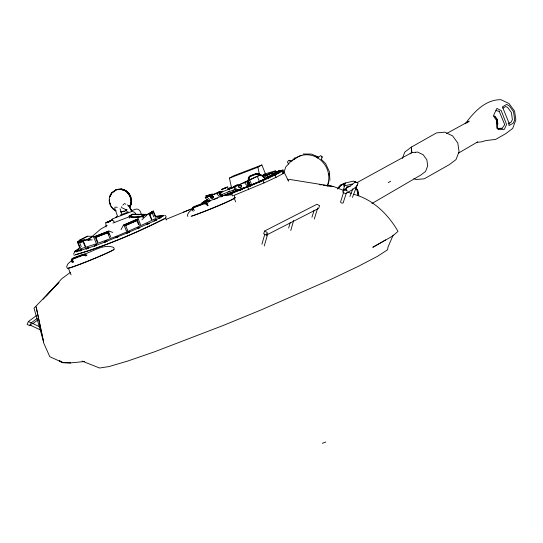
<?xml version="1.0" encoding="UTF-8"?>
<svg xmlns="http://www.w3.org/2000/svg" width="543" height="543" viewBox="0 0 543 543"><rect width="100%" height="100%" fill="white"/><g stroke="black" fill="none" stroke-linecap="round" stroke-linejoin="round"><path stroke-width="0.81" d="M496.804 120.75L496.743 128.094L498.528 129.526L504.325 129.383L506.565 124.469L501.196 110.568L496.872 108.424L493.322 115.944L496.804 120.75L497.585 127.768L498.528 129.526M109.428 199.491L109.333 202.023L111.016 206.143M131.141 203.896L131.318 198.955L129.41 194.285L127.605 192.541M131.318 203.795L131.494 198.86M71.642 259.751L72.11 258.726L73.224 257.993L82.706 254.416L85.041 254.192L86.982 255.122M192.527 207.813L192.446 208.879M261.909 244.269L264.801 234.209M264.244 246.013L267.801 233.633M288.645 228.019L290.2 222.603M290.756 230.537L293.648 220.478M73.529 254.124L74.907 251.423M342.952 191.204L345.076 184.138M346.414 188.984L347.126 186.629M311.94 217.281L314.119 210.222M314.288 219.019L317.675 208.044M115.082 207.073L114.716 208.234L117.376 215.727M343.529 192.643L340.502 202.118L341.506 203.028L343.101 203.062L346.386 192.799M283.684 173.102L285.767 166.952L291.089 161.088L295.63 158.278M264.584 231.026L263.66 233.748L266.274 235.16L318.558 208.444L319.617 205.648L316.868 204.304L264.584 231.026L267.197 232.438L266.274 235.16M321.307 159.656L322.291 156.852L320.75 155.59L317.322 158.027M349.93 196.485L352.916 188.659M352.448 197.408L357.226 184.885M402.349 158.393L404.786 152.094L411.316 147.139L436.545 132.886L444.812 132.166L452.597 135.886L457.81 143.047L459.059 151.721L456.005 159.594L449.475 164.549L424.246 178.81L415.979 179.523L413.861 178.511M343.963 189.534L342.843 192.358L345.653 193.668L353.69 188.862L356.839 186.045L358.061 183.147L355.156 181.912L352 184.729L343.963 189.534L346.773 190.844M121.028 229.635L123.376 225.209L138.173 218.836L140.603 224.788M36.354 315.673L28.345 321.565L27.15 324.442L30.028 325.705L31.365 324.721M30.028 325.705L31.222 322.834L37.223 318.415M393.166 235.112L387.974 247.153L387.587 249.794L377.405 256.377L358.115 266.45L331.04 279.326L261.292 309.849L223.383 325.413L154.219 351.918L127.686 361.054L109.062 366.552L99.62 368.025L82.047 361.081M109.516 196.953L111.804 192.616L116.392 189.5L121.204 188.896C129.628 189.941 134.827 200.713 129.519 207.609M110.29 196.009L111.05 194.564M110.168 196.349L112.021 192.833L116.25 189.935M129.227 206.958C132.865 201.772 130.354 194.408 125.365 191.048M129.465 207.134C134.223 200.272 128.806 190.138 120.77 189.14L115.74 189.874M129.465 207.317L130.951 204.501M465.222 123.824C473.767 112.299 485.299 99.417 500.972 99.702L509.029 103.55L514.581 111.091L515.85 119.908L512.694 128.419L505.852 133.605L495.596 139.429L485.937 140.542L481.458 141.886L476.72 142.293M160.843 216.413L159.907 217.797L152.759 221.605L128.847 232.248M272.559 172.762L273.319 174.615L272.559 172.762L263.253 177.452M262.249 176.271A112.618 5.892 -22.2 0 1 274.717 171.744L275.321 170.855L276.597 173.991M273.563 173.984L273.753 174.446L273.563 173.984L264.76 178.443M274.717 171.744L275.118 173.373L265.16 178.389L261.007 174.798C251.898 178.152 243.644 183.351 234.467 186.507M227.89 195.066L263.022 180.622L275.05 175.07L282.061 171.337L282.978 169.979L288.632 181.24M233.422 195.629L263.966 182.937L276 177.391L283.005 173.651L283.928 172.294M498.827 128.413L502.173 128.311L504.644 124.727M130.585 215.666L129.987 216.392A6.38 1.154 -3.1 0 0 134.223 217.207A6.38 1.154 -3.1 0 0 141.085 216.535L145.062 214.56L133.015 214.41M337.332 188.821L340.685 185.068L345.165 183.358M338.235 187.946L341.113 184.763L345.586 183.052M337.719 188.665L340.651 185.468L337.59 188.978M141.94 219.711L147.744 214.234L153.377 211.03L155.8 216.983M43.148 299.179L61.732 278.776L70.427 272.362M122.847 205.152L123.824 204.073M291.781 161.196L295.107 157.531M229.703 190.993L229.411 190.946M46.311 295.969L58.977 282.299L34.012 308.193L43.61 341.818L36.143 306.849L43.759 343.135L49.807 356.724L63.029 362.697L70.678 362.914L84.722 361.502M71.235 260.878L67.875 263.939L66.633 266.661L67.352 268.432A25.412 1.12 -22.2 0 0 92.317 259.391A25.412 1.12 -22.2 0 0 114.322 249.142L113.596 247.377C103.346 243.685 93.457 251.355 83.961 254.28M192.541 208.967L188.618 212.53L187.376 215.252L187.858 216.433M77.622 249.488L77.893 249.244L76.855 249.739L77.758 249.821L76.991 250.079L78.477 249.135M105.756 241.615C102.634 242.992 108.654 240.63 106.197 241.438M137.657 228.522L139.85 227.646L139.463 227.761M159.635 217.743L159.9 217.505L158.861 218.001L161.128 217.431M160.341 217.329L160.07 217.573L161.108 217.078L160.205 217.906M160.042 217.838L159.004 218.334L160.477 217.668M203.958 202.987L204.304 202.926M251.619 184.987L249.984 185.658L251.26 185.149M273.964 174.873L274.242 174.622L273.224 175.084L275.505 174.554M274.69 174.446L274.412 174.697L275.484 174.181L274.69 174.446L274.554 175.043M274.385 174.968L273.312 175.484L274.833 174.792M150.18 213.223L152.074 211.539M79.869 247.187L77.69 249.637C105.675 241.635 132.702 229.994 158.705 216.962L159.214 216.216L159.676 217.336L159.628 215.605L156.588 216.311M88.054 240.067L100.652 229.119L107.127 225.46M73.115 258.706L72.457 260.158L73.597 261.869M192.439 207.813L203.788 203.299L206.781 203.795L208.268 205.532M106.034 227.028L105.858 222.65L112.618 219.976L114.729 222.603M112.618 219.976L105.62 222.834M410.209 153.798L411.804 152.59L415.605 152.257M466.722 123.017L469.172 121.157L446.679 133.483M32.702 323.737L38.044 319.807M341.031 185.197L345.219 183.649M127.001 209.455L125.257 210.691M126.736 209.951L124.544 211.444L120.539 211.953M86.744 248.613C84.341 249.78 90.328 247.262 87.179 248.429M116.84 237.366L115.788 237.725L116.399 237.019M117.274 237.182L117.892 236.483L115.707 237.386M231.576 193.532C234.155 191.788 227.626 194.808 231.128 193.715M275.471 172.348L276.699 171.785L275.606 172.151M147.744 214.234L153.377 211.03M149.264 214.594L153.445 212.293L155.447 217.2M153.445 212.293L149.848 214.533L151.85 219.44M379.835 243.284L385.673 239.877M371.874 203.544L420.934 174.961L425.549 171.459L427.701 165.893L426.825 159.764L423.14 154.714L417.642 152.081L415.612 152.257M458.278 153.207L477.643 141.92M502.879 108.152L505.723 106.509L507.576 107.365L511.391 112.503L512.402 119.603L511.078 122.189L508.221 123.79M115.856 190.159L111.627 193.05C106.937 198.704 109.387 208.403 116.283 210.908M116.684 189.69L120.41 189.297M129.492 218.062L129.377 215.917L132.404 214.207L146.345 214.383L146.42 215.815M130.361 215.91L133.15 214.22M96.091 242.938L93.661 236.992L108.919 231.053L112.761 232.424M134.623 214.234L135.526 214.247M97.373 242.449L95.371 237.542L108.138 232.56L108.994 234.664M93.661 236.992L108.919 231.053M95.371 237.542L108.138 232.56M142.626 214.336L143.528 214.349M130.225 216.141A6.129 1.113 -3.1 0 0 134.297 216.922A6.129 1.113 -3.1 0 0 140.888 216.277L144.743 214.363M129.377 215.917A7.405 1.344 -3.1 0 0 133.883 217.397A7.405 1.344 -3.1 0 0 143.325 216.094L146.345 214.383M235.492 186.351L231.542 187.864L229.438 178.124L233.415 175.878L261.848 164.977L265.473 173.862L262.038 175.803M229.438 178.124L257.871 167.224L261.848 164.977M206.503 197.401L205.892 195.901L212.401 194.021L207.053 197.048L210.406 200.856L208.587 201.548L205.234 197.74L212.13 194.177M220.736 193.043L219.481 191.747L216.535 193.41L219.888 197.218M247.676 180.541L249.624 179.794L251.511 184.43L247.818 186.514L236.558 190.831L233.205 187.023L237.237 184.939L234.284 186.609L237.637 190.417L239.714 189.242M233.205 187.023C242.904 183.894 251.599 178.633 261.007 174.798M220.58 196.831L221.965 196.05M236.558 190.831L237.943 190.05M248.864 185.57L246.047 187.159L237.82 190.315M388.211 182.611L390.655 181.226M95.066 245.796L94.577 245.945L95.894 245.334M95.473 245.64L96.783 245.049L96.301 245.178M127.184 232.995L128.352 232.628M154.538 220.431L155.366 219.969L154.049 220.56L154.674 220.77C160.728 218.11 150.465 222.508 155.502 220.309M155.766 219.813L154.945 220.275L156.255 219.684L155.081 220.614M240.21 189.582L239.863 190.199L241.235 189.697M239.897 189.806C245.606 187.437 238.791 191.055 240.352 189.935M268.283 177.52C264.366 179.244 271.758 176.108 267.848 177.832M356.989 182.618L411.804 152.59L411.329 147.133L411.804 152.59M379.19 243.637L372.803 247.303L392.575 236.083L398.019 231.366C388.177 214.336 373.041 199.396 353.608 194.272M164.122 218.829C135.682 233.137 106.068 245.755 75.497 254.694M207.691 199.614L202.084 202.607L201.161 203.958L204.195 203.258M268.887 177.038L273.061 174.819M87.559 236.225L78.986 240.529L87.559 236.225L93.104 236.341M92.371 236.721L85.726 240.196L80.188 240.081M79.746 250.52L81.104 250.072L81.24 250.411L79.611 251.015L81.857 250.092L80.649 250.52M81.45 249.916L80.093 250.364L80.228 250.696M158.217 216.297L157.714 216.386M204.039 202.525L205.444 202.064L205.58 202.41L204.697 202.777M205.797 201.901L204.182 202.872L206.218 202.084L205.424 202.349M249.861 185.611L251.497 184.932L250.214 185.448M251.762 185.333L251.246 185.428M278.199 171.69L279.957 171.065M251.009 176.129L250.004 176.645A3.557 3.075 62.6 0 0 248.789 180.072L249.006 180.758M147.241 224.205L146.868 224.402L149.053 223.499M207.833 201.948L207.738 202.084M230.422 193.878C229.16 194.537 234.182 192.378 231.264 193.518M260.525 181.036C256.092 182.889 263.946 179.706 259.513 181.572M259.154 181.708L259.296 182.054L261.319 181.186L259.065 182.122L259.778 181.742M76.332 251.64C74.018 252.828 81.633 249.488 76.332 251.64L77.194 251.416L77.058 251.076L75.728 251.538L77.058 251.076M160.328 216.392L162.371 215.585L160.165 216.508M127.354 232.519L127.021 233.117M128.616 232.112L129.085 231.854L127.055 232.73L128.216 232.289M128.759 232.452L129.085 231.854M203.387 202.58C200.998 203.801 208.858 200.36 203.387 202.58L204.277 202.349L204.134 202.003L202.763 202.478L204.134 202.003M279.448 171.771C277.059 172.993 284.919 169.552 279.448 171.771L280.751 171.357M219.976 192.059L222.284 190.993M261.909 180.276L266.301 178.247M260.769 180.839L263.593 179.536M266.246 178.308L264.305 179.21L264.115 178.742M225.386 188.048C228.162 186.717 221.483 189.337 223.56 188.774M227.972 191.822L229.051 191.333M81.24 250.411L81.586 250.255M139.32 227.422C134.698 229.309 142.476 226.234 137.854 228.121M138.879 228.026L137.718 228.549L137.583 228.209M205.58 202.41L205.94 202.254M108.016 222.426L108.607 222.162M75.701 251.205C72.633 252.678 80.364 249.373 75.701 251.205L75.871 250.88L74.812 251.233L75.871 250.88M161.794 216.453C158.719 217.926 166.457 214.621 161.794 216.453L161.963 216.128L160.904 216.487L161.963 216.128M116.161 237.522L118.028 236.816L117.397 237.013M147.105 223.865L148.341 223.356L146.732 224.069L147.153 224.34M148.606 223.363L147.363 223.872L148.979 223.159L148.83 223.567M205.234 201.222C202.064 202.743 210.046 199.335 205.234 201.222L205.403 200.883L204.317 201.256L205.403 200.883M275.783 171.812L276.312 171.988M230.673 193.362L229.893 193.736L232.214 192.806M278.145 172.891C275.002 174.398 282.991 170.991 278.145 172.891L278.321 172.552L277.229 172.925L278.321 172.552M123.376 225.209L138.173 218.836M136.103 220.879L125.039 225.712L137.44 220.39L139.442 225.291M126.886 232.777L128.915 231.902L127.754 232.343M127.7 232.825L129.227 232.194L128.739 232.343M239.721 189.853L241.296 189.202M267.971 178.05C265.079 179.38 271.33 176.855 268.425 177.866M81.246 246.576L79.529 242.368L78.267 242.911L80.269 247.818L79.767 247.947L77.344 241.995L84.382 239.999L92.235 239.891M77.344 241.995L84.382 239.999M227.551 188.692L231.277 187.097M127.293 232.913C110.847 239.395 94.618 246.889 77.391 251.076M247.309 186.229L251.511 184.43M246.508 186.982L249.074 185.882M251.891 184.681L257.694 182.197M249.203 185.855L242.809 188.475M251.328 184.953L258.651 181.817M224.768 188.306C235.587 183.602 214.017 192.351 224.13 188.564M166.484 219.189L191.693 208.879M80.093 250.364L81.328 249.868M81.104 250.072L79.862 250.567M105.79 241.343C108.81 240.04 102.926 242.395 105.349 241.52M138.221 228.257L138.641 228.074M204.399 202.363L205.675 201.853M205.444 202.064L204.161 202.58M204.541 202.709L204.976 202.525M221.469 196.858L221.904 196.675M250.798 185.611L249.726 186.12L251.402 185.496M109.163 221.496C115.503 218.666 103.543 223.492 108.457 221.775M115.645 237.386L117.892 236.483M147.621 224.035L148.483 223.689M116.514 237.42L117.967 236.816M208.845 201.249L207.955 201.609M208.22 201.779L208.668 201.589M208.539 201.786L208.987 201.602M204.704 202.872L218.605 197.326M76.604 251.131L77.927 250.642L76.604 251.131L77.601 251.239M95.751 244.995L94.604 245.49L94.74 245.83L96.104 245.307M127.897 232.675L128.331 232.499M203.666 202.05L205.037 201.548L203.666 202.05L204.697 202.166M279.72 171.242L281.098 170.74L279.72 171.242L279.862 171.595M280.195 171.188L278.824 171.697L280.195 171.188L280.337 171.54M240.624 189.405L241.499 189.059M240.766 189.751L241.221 189.568M222.562 196.349L221.802 194.496L235.384 189.31M222.284 196.478L222.101 196.016L236.619 190.457M242.884 188.027L221.13 196.485M239.843 189.67L233.802 192.134L233.612 191.672M223.75 188.794L224.917 188.326M105.451 241.818L106.964 241.187M109.306 221.87L110.012 221.592M183.358 212.143L191.088 209.116M162.085 215.938L163.144 215.578L162.085 215.938L162.533 216.284M275.464 171.805L276.557 171.439L275.233 171.948M76 250.69L77.058 250.33L76 250.69L76.441 251.036M205.539 200.693L206.632 200.319L205.539 200.693L205.994 201.046M278.45 172.355L279.543 171.988L278.45 172.355L278.912 172.715M86.493 248.45L87.728 247.934L87.864 248.273M116.833 236.836L117.831 236.476M208.967 201.073L207.691 201.602L208.899 201.168M260.226 181.559L260.667 181.382M231.121 193.172L232.153 192.799M120.444 214.994L128.297 211.987M131.433 210.779L135.363 209.279A4.025 3.72 60.5 0 1 140.352 211.661L141.56 214.621M263.104 174.771L265.473 173.862M219.481 191.747L207.236 196.946M205.234 197.74L218.266 192.813M219.739 192.772L234.135 187.254M213.569 199.641L217.519 198.127M94.577 245.925L95.941 245.402M341.289 185.014L345.083 183.5M322.366 443.298L325.793 441.988M224.076 195.772L226.343 194.917M227.66 194.448L233.918 192.059L233.164 190.206M226.838 195.086L260.185 181.477L270.584 176.685L276.645 173.455L277.439 172.28L275.912 172.633M73.61 258.454L77.527 256.975M79.095 256.384L83.011 254.911M250.561 176.36L257.022 173.964M275.376 172.294L276.584 171.859M208.627 201.297L207.596 201.738M86.106 248.904L88.129 248.144M272.64 172.647L269.07 173.93A110.439 5.783 -22.2 0 0 262.208 176.434M272.158 174.378L273.665 173.835M96.159 244.839C98.636 243.922 90.274 247.309 96.484 244.805L96.62 245.137M264.95 173.896L275.321 170.855M275.376 171.988L282.978 169.979M86.14 248.572L88.102 247.737L86.228 248.443L86.371 248.775M137.44 220.39L136.843 220.553L138.56 224.761M204.372 203.333L193.858 207.304L193.199 208.756L194.34 210.467M161.902 215.849L160.904 215.741C164.726 214.309 157.538 217.119 161.359 215.686L161.495 216.026L160.633 216.25M80.33 242.171L83.541 241.364M88.007 240.284L90.179 239.741M78.267 242.911L83.079 241.703L85.081 246.61M255.936 174.351L256.574 174.194A3.699 3.197 62.6 0 1 259.595 175.423M210.311 194.876L205.892 195.901L206.584 197.347M208.994 201.127L206.7 201.657L207.501 200.489L208.112 201.989M352.339 184.016L343.576 186.059L344.622 183.167L353.479 181.118L356.317 182.36L355.156 181.912M73.991 255.244C105.471 246.237 135.879 233.151 165.133 218.49L166.165 216.962L165.71 215.836L164.617 215.238M346.305 187.308L350.337 186.371M287.783 179.964L290.179 179.516L333.551 186.514L344.35 190.688M289.236 160.925L290.098 160.803L290.688 161.529M118.415 189.738L119.976 189.541M120.526 211.655L124.428 211.159L120.913 211.777M225.501 195.147L231.549 194.903M497.354 128.386L502.173 128.311M303.055 154.015L311.431 154.076L318.653 157.158M344.54 189.487L346.135 189.521L347.133 190.423M59.33 360.851L62.167 362.588L70.678 362.914M135.227 214.56L138.798 214.777M115.822 207.141L117.302 207.277M319.752 184.715L321.429 184.891M326.805 185.76L328.495 185.95M330.178 186.134L333.551 186.514L323.044 185.109M62.167 362.588L63.029 362.697L59.445 360.62M496.024 110.616L499.309 111.383M94.149 236.714L95.507 237.115M121.367 189.1L125.976 190.702L129.587 194.184M121.965 189.466L125.8 190.803M120.756 189.446L124.598 190.783M347.432 191.883L351.294 193.376M126.383 209.89L121.72 207.657L121.374 206.774M291.082 161.183L288.991 160.266L288.482 160.579L287.376 162.092L288.733 164.006M28.345 321.565L31.222 322.834M31.48 322.902L39.795 326.845M29.702 324.89L40.284 329.906M124.313 203.537L125.8 204.243M127.279 204.949L128.759 205.654L131.834 210.915M207.725 203.713L205.79 202.79L204.202 202.804L193.966 206.591C191.896 207.277 191.319 209.883 193.24 211.2M86.568 255.617L84.633 254.694L83.045 254.708L72.81 258.488C70.766 259.045 70.97 261.529 72.497 262.608M85.937 255.936L83.215 255.237L72.701 259.201L72.043 260.66L73.183 262.371M111.295 206.829L115.007 210.406M321.096 159.16L325.678 163.667L329.384 171.724L329.92 180.425M244.465 182.706L247.818 186.514M207.609 205.817L206.272 204.209L203.964 203.829L193.444 207.799L192.738 208.858L192.989 209.659M355.733 187.43L357.857 190.471M356.629 189.188L357.593 190.573L358.4 194.638M355.733 188.346L357.437 190.776L358.428 195.785M165.452 218.008L166.402 220.03M126.166 209.652L127.225 211.953M120.071 208.797L121.992 214.689M499.139 111.003L504.569 124.299M282.061 171.337L283.005 173.651M279.604 171.228L279.462 170.882C275.029 172.64 282.862 169.43 278.416 171.181L278.559 171.527M275.05 175.07L276 177.391M268.704 177.357L268.839 177.71M268.004 176.95L268.194 177.412M267.075 175.688L267.835 177.541M267.428 177.995L267.57 178.342M263.022 180.622L263.966 182.937M260.884 180.907L261.027 181.253M257.382 176.468L259.527 181.722M251.776 184.844L251.918 185.19L249.848 186.1L249.705 185.747M247.805 187.131L248.748 189.453M234.338 195.969L235.065 197.74M235.682 201.894L234.142 198.12A24.408 1.079 -22.2 0 1 217.987 205.885A24.408 1.079 -22.2 0 1 191.876 215.978M231.712 193.62L232.655 195.942M207.419 199.648L208.342 201.894M152.142 212.802L153.859 217.01M149.047 213.725L151.477 219.671M125.637 225.542L127.639 230.449L126.404 230.992L123.974 225.04M109.618 201.989L110.575 204.324M108.43 231.332L110.853 237.277M107.65 232.832L109.652 237.739M106.91 241.235L106.055 241.099L104.636 241.723L104.772 242.063M95.86 237.264L97.862 242.171M83.12 240.542L85.55 246.495M68.282 268.052L71.058 274.853M257.871 167.224L259.445 174.534M321.768 156.527L321.951 157.436M357.762 190.45L358.848 195.48M357.172 190.871L357.98 194.944M143.325 216.094L143.4 217.519M142.171 215.815L142.259 217.404M498.06 123.926A7.616 7.039 60.5 0 1 496.607 123.329M234.148 197.842A25.412 1.12 -22.2 0 1 220.736 204.772A25.412 1.12 -22.2 0 1 191.068 216.331M111.777 250.696A24.408 1.079 -22.2 0 1 88.441 260.918A24.408 1.079 -22.2 0 1 68.574 268.059M113.392 249.522A24.408 1.079 -22.2 0 1 112.808 250.113M296.037 158.02A21.863 20.179 58.2 0 1 301.738 155.257M315.259 156.194A21.863 20.179 58.2 0 1 317.533 157.321M328.909 173.536A21.863 20.179 58.2 0 1 329.139 175.219M328.949 181.05A21.863 20.179 58.2 0 1 327.551 185.787M294.394 159.242A21.863 20.179 58.2 0 1 320.255 159.73A21.863 20.179 58.2 0 1 327.144 186.039M260.375 174.846A4.249 3.672 62.6 0 0 256.201 173.611L250.785 175.633A4.106 3.543 62.6 0 0 248.701 178.348M248.551 180.9A4.106 3.543 62.6 0 1 250.337 175.864L255.753 173.841A4.249 3.672 62.6 0 1 260.423 175.742M249.244 179.842A3.557 3.075 62.6 0 1 250.452 176.414M257.667 173.943A3.699 3.197 62.6 0 1 258.943 174.323M135.906 214.18A4.025 3.72 60.5 0 0 130.917 211.79L112.856 218.714A3.611 3.339 60.5 0 0 111.05 220.539M115.802 217.424A3.611 3.339 60.5 0 1 117.302 216.195M112.971 223.051A142.259 7.446 -22.2 0 1 129.777 216.609M155.244 216.195A153.377 38.791 -3.6 0 1 156.764 216.358M272.342 174.188A112.618 5.892 -22.2 0 1 275.281 173.136M221.035 192.161A112.618 5.892 -22.2 0 1 222.433 191.604M228.006 189.398A112.618 5.892 -22.2 0 1 234.101 187.002M220.39 192.541A110.439 5.783 -22.2 0 1 222.745 191.604M228.976 189.14A110.439 5.783 -22.2 0 1 233.599 187.321M213.019 196.247A1.507 0.991 0.2 0 1 213.026 197.652A1.507 0.991 0.2 0 1 210.901 197.652A1.507 0.991 0.2 0 1 210.894 196.247M211.566 195.989A1.507 0.991 0.2 0 1 212.707 196.091M241.459 185.944A1.507 0.991 0.2 0 1 240.013 187.192A1.507 0.991 0.2 0 1 238.553 185.944M238.703 185.706A1.507 0.991 0.2 0 1 239.246 185.339M241.065 185.496A1.507 0.991 0.2 0 1 241.302 185.706M217.872 193.016A1.378 0.523 69 0 1 218.035 192.717M217.668 193.07A1.765 0.672 69 0 1 218.272 192.412M209.761 196.098A1.765 0.672 69 0 1 210.596 195.629M210.127 195.745A1.378 0.523 69 0 1 210.263 195.724M245.056 182.597A1.378 0.523 69 0 1 245.212 182.299M244.845 182.652A1.765 0.672 69 0 1 245.68 182.183M236.986 186.073A1.765 0.672 69 0 1 237.542 185.02M237.21 185.441A1.378 0.523 69 0 1 237.61 185.373M220.444 194.896A1.127 0.428 69 0 1 220.03 194.611M219.759 194.136A1.127 0.428 69 0 1 219.528 193.104M219.637 192.813A1.127 0.428 69 0 1 220.153 193.064M249.115 184.552A2.192 0.828 69 0 1 247.486 183.975A2.192 0.828 69 0 1 247.33 181.063M247.852 181.308A2.192 0.828 69 0 1 248.144 181.627M247.954 183.907A1.127 0.428 69 0 1 247.574 183.161M248.979 182.903A1.127 0.428 69 0 1 248.762 183.968A1.127 0.428 69 0 1 247.975 182.428A1.127 0.428 69 0 1 248.599 182.163M235.662 186.025A2.192 0.828 69 0 1 236.592 185.625M234.909 186.317A2.192 0.828 69 0 1 235.838 185.916M221.863 194.021A2.192 0.828 69 0 1 221.015 195.365A2.192 0.828 69 0 1 219.752 192.12A2.192 0.828 69 0 1 221.252 192.46M221.103 194.313A2.192 0.828 69 0 1 220.159 195.561A2.192 0.828 69 0 1 219.033 192.174A2.192 0.828 69 0 1 220.743 193.247M207.697 196.742A2.192 0.828 69 0 1 208.627 196.349M207.053 197.428A2.192 0.828 69 0 1 207.697 196.403M509.029 123.078L508.974 125.596L513.271 123.159L514.703 119.82L513.529 111.682L509.327 105.919L506.748 104.412L502.451 106.842L509.029 123.078M497.164 119.297L494.524 115.971L497.076 119.48L497.693 123.736L497.164 119.297M129.322 206.659L128.759 205.654L131.284 210.399L129.322 206.659M238.947 187.213A1.507 0.991 0.2 0 0 241.459 186.765A1.507 0.991 0.2 0 0 239.612 185.55A1.507 0.991 0.2 0 0 238.947 187.213M210.901 197.957A1.507 0.991 0.2 0 0 213.413 197.509A1.507 0.991 0.2 0 0 211.566 196.294A1.507 0.991 0.2 0 0 210.901 197.957M248.3 182.305A1.127 0.428 69 0 0 249.217 183.873A1.127 0.428 69 0 0 249.067 182.251A1.127 0.428 69 0 0 248.3 182.305M247.445 181.953A2.192 0.828 69 0 0 249.223 185A2.192 0.828 69 0 0 248.938 181.851A2.192 0.828 69 0 0 247.445 181.953"/></g></svg>
